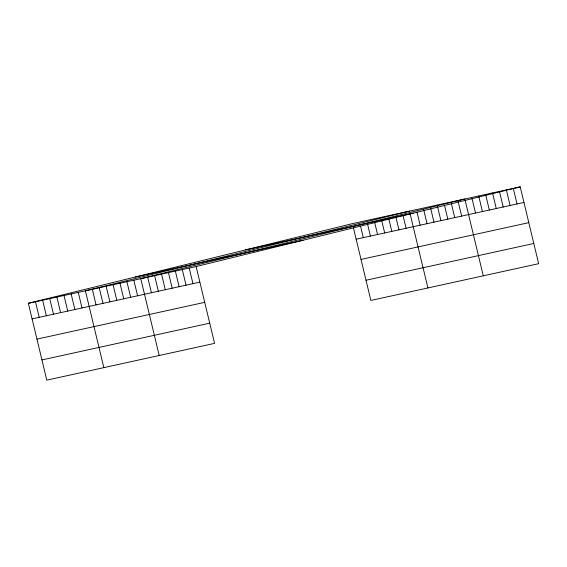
<?xml version="1.0" encoding="UTF-8"?>
<svg xmlns="http://www.w3.org/2000/svg" width="567" height="567" viewBox="0 0 567 567"><rect width="100%" height="100%" fill="white"/><g stroke="black" fill="none" stroke-linecap="round" stroke-linejoin="round"><path stroke-width="0.85" d="M28.35 303.31L196.132 266.554L214.574 343.375L46.792 380.138L28.35 303.31L352.426 223.625L520.208 186.862L538.65 263.69L370.868 300.446L353.411 227.721M409.466 211.122L85.397 290.814L103.839 367.636M464.841 198.996L140.765 278.688L159.207 355.509M196.132 266.554L520.208 186.862M245.483 249.919L413.265 213.164M135.293 277.015L303.076 240.259M356.168 239.21L523.951 202.447M32.092 318.895L199.875 282.139M361.016 259.417L528.798 222.661M36.94 339.109L204.73 302.346M366.013 280.24L533.795 243.477M41.944 359.925L209.726 323.169M513.284 188.379L517.026 203.964M506.366 189.895L510.109 205.481M499.442 191.412L503.184 206.998M492.525 192.929L496.267 208.514M485.6 194.446L489.342 210.031M478.683 195.962L482.425 211.548M471.957 198.301L475.5 213.064M465.032 199.818L483.282 275.817M457.916 200.512L461.658 216.098M451.389 203.666L454.741 217.615M444.471 205.183L447.817 219.131M437.157 205.063L440.892 220.648M430.629 208.217L433.975 222.158M423.705 209.733L427.05 223.674M416.979 212.072L420.133 225.191M410.061 213.589L427.915 287.951M402.931 215.148L406.078 228.274M395.801 216.707L398.948 229.833M388.671 218.274L391.818 231.4M381.733 220.655L384.688 232.959M374.603 222.214L377.558 234.518M367.671 224.603L370.428 236.085M360.541 226.162L363.298 237.644M189.215 268.071L192.957 283.656M182.29 269.587L186.033 285.173M175.373 271.104L179.108 286.689M168.449 272.621L172.191 288.206M161.531 274.137L165.266 289.723M154.607 275.654L158.349 291.24M147.682 277.171L151.424 292.756M133.84 280.197L137.583 295.783M126.923 281.714L130.665 297.299M119.998 283.231L123.741 298.816M113.081 284.747L116.823 300.333M106.157 286.264L109.899 301.85M99.239 287.781L102.981 303.366M92.315 289.298L96.057 304.883M78.267 292.374L82.009 307.959M71.137 293.94L74.879 309.525M64.007 295.499L67.742 311.085M56.87 297.065L60.612 312.651M49.74 298.625L53.482 314.21M42.61 300.191L46.352 315.776M35.48 301.75L39.222 317.336"/></g></svg>
